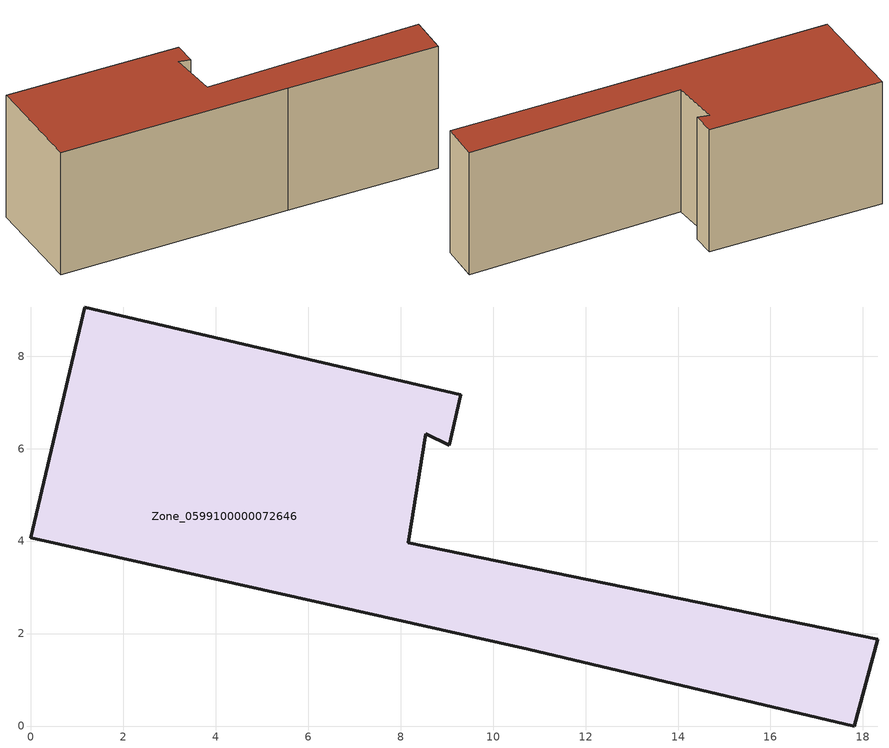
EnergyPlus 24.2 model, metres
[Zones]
Zone_0599100000072646
 floor ground (C_G): 8.17,3.96 18.32,1.88 17.81,0 10.76,1.66 0,4.08 1.16,9.06 9.3,7.17 9.05,6.08 8.54,6.33 z0
 wall outside (C_F): 1.16,9.06 0,4.08 10.76,1.66 17.81,0 18.32,1.88 8.17,3.96 8.54,6.33 9.05,6.08 9.3,7.17 1.16,9.06 z0:6.22
 roof outside (C_R): 18.32,1.88 8.17,3.96 8.54,6.33 9.05,6.08 9.3,7.17 1.16,9.06 0,4.08 10.76,1.66 17.81,0 z6.22
[BUILDING]
Pand.0599100000072646: North Axis=0; Terrain=City; Loads Convergence Tolerance Value=0.04; Temperature Convergence Tolerance Value=0.4; Solar Distribution=FullExterior; Maximum Number of Warmup Days=25; Minimum Number of Warmup Days=1
[Site:Location]
Rotterdam.The.Hague.AP_ZH_NLD Design_Conditions: Latitude=51.96; Longitude=4.45; Time Zone=1; Elevation=-4.5
[SITE:GROUNDTEMPERATURE:BUILDINGSURFACE]
18, 18, 18, 18, 18, 18, 18, 18, 18, 18, 18, 18
[MATERIAL] Thermal Absorptance=0.9; Solar Absorptance=0.7; Visible Absorptance=0.7
Name | Roughness | Thickness | Conductivity | Density | Specific Heat
G.TI.1946 | MediumSmooth | 0.15 | 1 | 540 | 1210
F.TI.1946 | Rough | 0.3 | 0.857143 | 1920 | 840
R.TI.1946 | MediumRough | 0.2 | 0.1 | 1500 | 1000
[CONSTRUCTION]
C_G: G.TI.1946
C_F: F.TI.1946
C_R: R.TI.1946
[ZONE]
Zone_0599100000072646: Type=1; Multiplier=1; Ceiling Height=Autocalculate; Volume=Autocalculate; Floor Area=autocalculate; Part of Total Floor Area=Yes
[ZONEINFILTRATION:DESIGNFLOWRATE]
Infil_Zone_0599100000072646: Zone or ZoneList or Space or SpaceList=Zone_0599100000072646; Schedule=AlwaysOn; Design Flow Rate Calculation Method=Flow/Area; Flow Rate per Floor Area=0.003; Constant Term Coefficient=1; Temperature Term Coefficient=0; Velocity Term Coefficient=0; Velocity Squared Term Coefficient=0
[HVACTEMPLATE:ZONE:IDEALLOADSAIRSYSTEM]
Zone_0599100000072646: Maximum Heating Supply Air Temperature=50; Minimum Cooling Supply Air Temperature=13; Maximum Heating Supply Air Humidity Ratio=0.0156; Minimum Cooling Supply Air Humidity Ratio=0.0077; Heating Limit=NoLimit; Cooling Limit=NoLimit; Dehumidification Control Type=ConstantSensibleHeatRatio; Cooling Sensible Heat Ratio=0.7; Dehumidification Setpoint=60; Humidification Control Type=None; Humidification Setpoint=30; Outdoor Air Method=None; Outdoor Air Flow Rate per Person=0.00944; Outdoor Air Flow Rate per Zone Floor Area=0; Outdoor Air Flow Rate per Zone=0; Demand Controlled Ventilation Type=None; Outdoor Air Economizer Type=NoEconomizer; Heat Recovery Type=None; Sensible Heat Recovery Effectiveness=0.7; Latent Heat Recovery Effectiveness=0.65
[ZONECONTROL:THERMOSTAT]
ThermostatControl_Zone_0599100000072646: Zone or ZoneList=Zone_0599100000072646; Control Type Schedule=DualSetpointControlType; Control 1=Thermostat_Zone_0599100000072646; Temperature Difference Between Cutout And Setpoint=0
[THERMOSTATSETPOINT:DUALSETPOINT]
Thermostat_Zone_0599100000072646: Heating Setpoint Temperature Schedule=HeatingSetpoint_Zone_0599100000072646; Cooling Setpoint Temperature Schedule=CoolingSetpoint_Zone_0599100000072646
[SCHEDULE:COMPACT]
HeatingSetpoint_Zone_0599100000072646: Through: 12/31, For: AllDays, Until: 24:00, 21
CoolingSetpoint_Zone_0599100000072646: Through: 12/31, For: AllDays, Until: 24:00, 24
DualSetpointControlType: Through: 12/31, For: AllDays, Until: 24:00, 4
AlwaysOn: Through: 12/31, For: AllDays, Until: 24:00, 1
